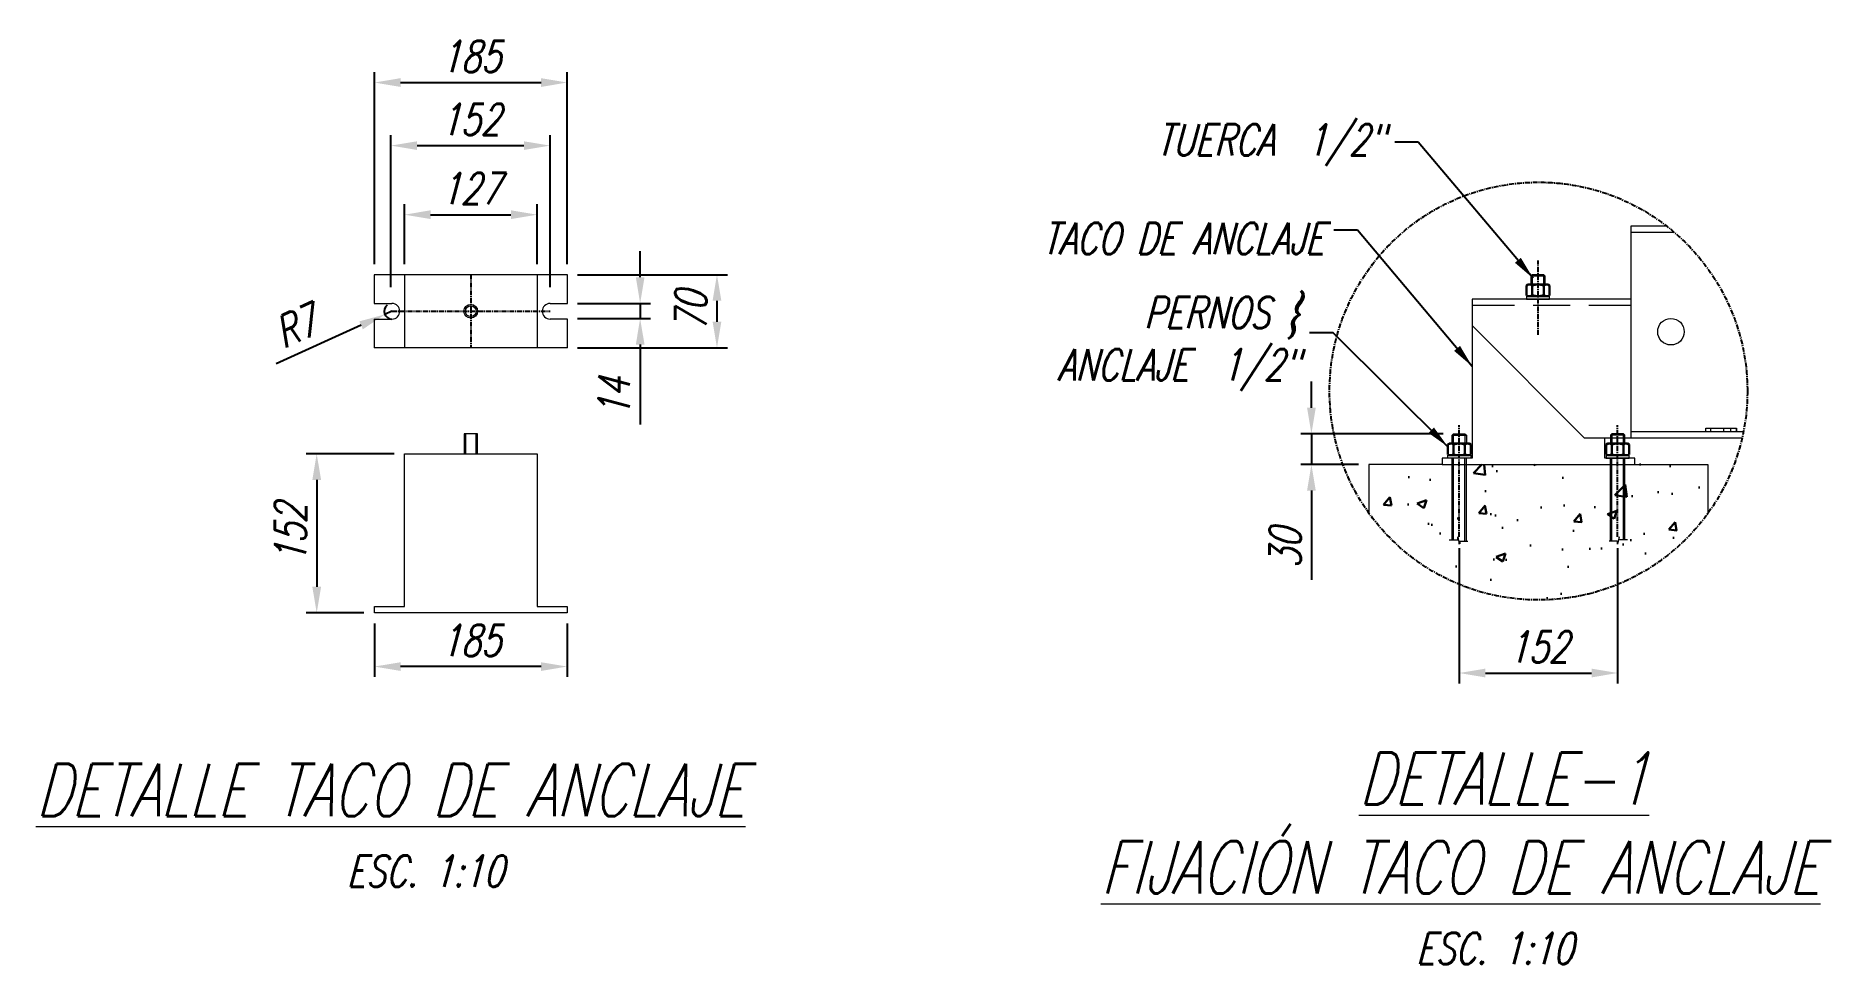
# Model space of a CAD drawing. Header units: millimetres. Extents: x 14484 to 44106, y -7531 to -758.
# Drawn here: x 42386 to 44106, y -5953 to -5064 of the extents above.
import ezdxf

# ---------------------------------------------------------------- set-up
doc = ezdxf.new("R2010")
doc.units = ezdxf.units.MM
doc.header["$LTSCALE"] = 15
doc.linetypes.add('CENTER', pattern=[2, 1.25, -0.25, 0.25, -0.25])
doc.layers.add('IA-DIBUJO', color=3, linetype='Continuous', lineweight=30)
doc.layers.add('IA-TITLE', color=6, linetype='Continuous', lineweight=13)
for name, color, linetype in [('IA-DIM', 7, 'Continuous'), ('IA-EJES', 4, 'CENTER'), ('IA-TEXT', 2, 'Continuous')]:
    doc.layers.add(name, color=color, linetype=linetype)
doc.styles.add('ING-AMB', font='romans.shx', dxfattribs={"width": 0.75, "oblique": 15})
doc.dimstyles.new('5', dxfattribs={"dimscale": 5, "dimtxt": 3, "dimasz": 3, "dimexe": 1, "dimexo": 1, "dimgap": 1, "dimtad": 1, "dimdec": 0, "dimzin": 0, "dimdsep": 46, "dimtxsty": 'ING-AMB', "dimcen": 0.1, "dimclrd": 7, "dimclre": 7, "dimclrt": 2, "dimadec": 0, "dimazin": 0, "dimtfac": 1, "dimtdec": 0, "dimtmove": 0, "dimatfit": 0, "dimfxl": 1, "dimtfill": 1, "dimtolj": 1, "dimtzin": 0, "dimarcsym": 0})
doc.dimstyles.new('ING-AMB 10', dxfattribs={"dimscale": 10, "dimtxt": 3, "dimasz": 2.5, "dimexe": 1, "dimexo": 1, "dimgap": 1, "dimtad": 1, "dimdec": 0, "dimzin": 0, "dimdsep": 46, "dimtxsty": 'ING-AMB', "dimcen": 0.1, "dimclrd": 7, "dimclre": 7, "dimclrt": 2, "dimadec": 0, "dimazin": 0, "dimtfac": 1, "dimtdec": 0, "dimtmove": 0, "dimatfit": 0, "dimfxl": 1.25, "dimtolj": 1, "dimtzin": 0, "dimarcsym": 1})

# ---------------------------------------------------------------- blocks, each defined once
blk = doc.blocks.new('*D50')
at = {"layer": 'Defpoints', "color": 0, "transparency": 16777216}
for p in [(42710.6, -5616.6), (42895.2, -5616.6), (42710.6, -5668)]:
    blk.add_point(p, dxfattribs=at)
at = {"layer": 'IA-DIM', "color": 7, "lineweight": -2, "transparency": 16777216}
for p, q in [((42710.6, -5626.6), (42710.6, -5678)), ((42895.2, -5626.6), (42895.2, -5678)), ((42870.2, -5668), (42735.6, -5668))]:
    blk.add_line(p, q, dxfattribs=at)
at = {"layer": 'IA-DIM', "color": 7, "transparency": 16777216}
for points in [[(42735.6, -5663.9), (42735.6, -5672.2), (42710.6, -5668)], [(42870.2, -5663.9), (42870.2, -5672.2), (42895.2, -5668)]]:
    blk.add_solid(points, dxfattribs=at)
at = {"layer": 'IA-DIM', "color": 2, "transparency": 16777216, "insert": (42802.9, -5643), "char_height": 30, "attachment_point": 5, "style": 'ING-AMB'}
blk.add_mtext('\\A1;185', dxfattribs=at)
blk = doc.blocks.new('*D49')
at = {"layer": 'Defpoints', "color": 0, "transparency": 16777216}
for p in [(42739.4, -5464.2), (42655.3, -5616.6), (42710.6, -5616.6)]:
    blk.add_point(p, dxfattribs=at)
at = {"layer": 'IA-DIM', "color": 7, "lineweight": -2, "transparency": 16777216}
for p, q in [((42729.4, -5464.2), (42645.3, -5464.2)), ((42655.3, -5489.2), (42655.3, -5591.6)), ((42700.6, -5616.6), (42645.3, -5616.6))]:
    blk.add_line(p, q, dxfattribs=at)
at = {"layer": 'IA-DIM', "color": 7, "transparency": 16777216}
for points in [[(42651.1, -5489.2), (42659.5, -5489.2), (42655.3, -5464.2)], [(42651.1, -5591.6), (42659.5, -5591.6), (42655.3, -5616.6)]]:
    blk.add_solid(points, dxfattribs=at)
at = {"layer": 'IA-DIM', "color": 2, "transparency": 16777216, "insert": (42630.3, -5540.4), "char_height": 30, "attachment_point": 5, "rotation": 90, "style": 'ING-AMB'}
blk.add_mtext('\\A1;152', dxfattribs=at)
blk = doc.blocks.new('*D48')
at = {"layer": 'Defpoints', "color": 0, "transparency": 16777216}
for p in [(42895.2, -5108.5), (42710.6, -5292.6), (42895.2, -5292.6)]:
    blk.add_point(p, dxfattribs=at)
at = {"layer": 'IA-DIM', "color": 7, "lineweight": -2, "transparency": 16777216}
for p, q in [((42710.6, -5282.6), (42710.6, -5098.5)), ((42895.2, -5282.6), (42895.2, -5098.5)), ((42735.6, -5108.5), (42870.2, -5108.5))]:
    blk.add_line(p, q, dxfattribs=at)
at = {"layer": 'IA-DIM', "color": 7, "transparency": 16777216}
for points in [[(42735.6, -5104.3), (42735.6, -5112.7), (42710.6, -5108.5)], [(42870.2, -5104.3), (42870.2, -5112.7), (42895.2, -5108.5)]]:
    blk.add_solid(points, dxfattribs=at)
at = {"layer": 'IA-DIM', "color": 2, "transparency": 16777216, "insert": (42802.9, -5083.5), "char_height": 30, "attachment_point": 5, "style": 'ING-AMB'}
blk.add_mtext('\\A1;185', dxfattribs=at)
blk = doc.blocks.new('*D47')
at = {"layer": 'Defpoints', "color": 0, "transparency": 16777216}
for p in [(42878.8, -5168.9), (42726.4, -5314.6), (42878.8, -5314.6)]:
    blk.add_point(p, dxfattribs=at)
at = {"layer": 'IA-DIM', "color": 7, "lineweight": -2, "transparency": 16777216}
for p, q in [((42726.4, -5304.6), (42726.4, -5158.9)), ((42751.4, -5168.9), (42853.8, -5168.9)), ((42878.8, -5304.6), (42878.8, -5158.9))]:
    blk.add_line(p, q, dxfattribs=at)
at = {"layer": 'IA-DIM', "color": 7, "transparency": 16777216}
for points in [[(42751.4, -5164.8), (42751.4, -5173.1), (42726.4, -5168.9)], [(42853.8, -5164.8), (42853.8, -5173.1), (42878.8, -5168.9)]]:
    blk.add_solid(points, dxfattribs=at)
at = {"layer": 'IA-DIM', "color": 2, "transparency": 16777216, "insert": (42802.6, -5143.9), "char_height": 30, "attachment_point": 5, "style": 'ING-AMB'}
blk.add_mtext('\\A1;152', dxfattribs=at)
blk = doc.blocks.new('*D46')
at = {"layer": 'Defpoints', "color": 0, "transparency": 16777216}
for p in [(42866.4, -5235.1), (42739.4, -5292.6), (42866.4, -5292.6)]:
    blk.add_point(p, dxfattribs=at)
at = {"layer": 'IA-DIM', "color": 7, "lineweight": -2, "transparency": 16777216}
for p, q in [((42739.4, -5282.6), (42739.4, -5225.1)), ((42866.4, -5282.6), (42866.4, -5225.1)), ((42764.4, -5235.1), (42841.4, -5235.1))]:
    blk.add_line(p, q, dxfattribs=at)
at = {"layer": 'IA-DIM', "color": 7, "transparency": 16777216}
for points in [[(42764.4, -5230.9), (42764.4, -5239.3), (42739.4, -5235.1)], [(42841.4, -5230.9), (42841.4, -5239.3), (42866.4, -5235.1)]]:
    blk.add_solid(points, dxfattribs=at)
at = {"layer": 'IA-DIM', "color": 2, "transparency": 16777216, "insert": (42802.9, -5210.1), "char_height": 30, "attachment_point": 5, "style": 'ING-AMB'}
blk.add_mtext('\\A1;127', dxfattribs=at)
blk = doc.blocks.new('*D44')
at = {"layer": 'Defpoints', "color": 0, "transparency": 16777216}
for p in [(42895.2, -5292.6), (42895.2, -5362.6), (43038.7, -5362.6)]:
    blk.add_point(p, dxfattribs=at)
at = {"layer": 'IA-DIM', "color": 7, "lineweight": -2, "transparency": 16777216}
for p, q in [((42905.2, -5292.6), (43048.7, -5292.6)), ((43038.7, -5317.6), (43038.7, -5337.6)), ((42905.2, -5362.6), (43048.7, -5362.6))]:
    blk.add_line(p, q, dxfattribs=at)
at = {"layer": 'IA-DIM', "color": 7, "transparency": 16777216}
for points in [[(43034.5, -5317.6), (43042.9, -5317.6), (43038.7, -5292.6)], [(43034.5, -5337.6), (43042.9, -5337.6), (43038.7, -5362.6)]]:
    blk.add_solid(points, dxfattribs=at)
at = {"layer": 'IA-DIM', "color": 2, "transparency": 16777216, "insert": (43013.7, -5327.6), "char_height": 30, "attachment_point": 5, "rotation": 90, "style": 'ING-AMB'}
blk.add_mtext('\\A1;70', dxfattribs=at)
blk = doc.blocks.new('*D45')
at = {"layer": 'Defpoints', "color": 0, "transparency": 16777216}
for p in [(42895.2, -5320.1), (42895.2, -5334.5), (42965.1, -5334.5)]:
    blk.add_point(p, dxfattribs=at)
at = {"layer": 'IA-DIM', "color": 7, "lineweight": -2, "transparency": 16777216}
for p, q in [((42965.1, -5295.1), (42965.1, -5270.1)), ((42905.2, -5320.1), (42975.1, -5320.1)), ((42965.1, -5320.1), (42965.1, -5334.5)), ((42905.2, -5334.5), (42975.1, -5334.5)), ((42965.1, -5359.5), (42965.1, -5436.1))]:
    blk.add_line(p, q, dxfattribs=at)
at = {"layer": 'IA-DIM', "color": 7, "transparency": 16777216}
for points in [[(42961, -5295.1), (42969.3, -5295.1), (42965.1, -5320.1)], [(42961, -5359.5), (42969.3, -5359.5), (42965.1, -5334.5)]]:
    blk.add_solid(points, dxfattribs=at)
at = {"layer": 'IA-DIM', "color": 2, "transparency": 16777216, "insert": (42940.1, -5410.3), "char_height": 30, "attachment_point": 5, "rotation": 90, "style": 'ING-AMB'}
blk.add_mtext('\\A1;14', dxfattribs=at)
blk = doc.blocks.new('*D43')
at = {"layer": 'Defpoints', "color": 0, "transparency": 16777216}
for p in [(43744.2, -5445), (43608.1, -5474.5), (43663.2, -5474.5)]:
    blk.add_point(p, dxfattribs=at)
at = {"layer": 'IA-DIM', "color": 7, "lineweight": -2, "transparency": 16777216}
for p, q in [((43608.1, -5420), (43608.1, -5395)), ((43734.2, -5445), (43598.1, -5445)), ((43608.1, -5445), (43608.1, -5474.5)), ((43653.2, -5474.5), (43598.1, -5474.5)), ((43608.1, -5499.5), (43608.1, -5584.8))]:
    blk.add_line(p, q, dxfattribs=at)
at = {"layer": 'IA-DIM', "color": 7, "transparency": 16777216}
for points in [[(43603.9, -5420), (43612.3, -5420), (43608.1, -5445)], [(43603.9, -5499.5), (43612.3, -5499.5), (43608.1, -5474.5)]]:
    blk.add_solid(points, dxfattribs=at)
at = {"layer": 'IA-DIM', "color": 2, "transparency": 16777216, "insert": (43583.1, -5554.7), "char_height": 30, "attachment_point": 5, "rotation": 90, "style": 'ING-AMB'}
blk.add_mtext('\\A1;30', dxfattribs=at)
blk = doc.blocks.new('*D42')
at = {"layer": 'Defpoints', "color": 0, "transparency": 16777216}
for p in [(43749.7, -5544.5), (43901.4, -5544.5), (43901.4, -5674.2)]:
    blk.add_point(p, dxfattribs=at)
at = {"layer": 'IA-DIM', "color": 7, "lineweight": -2, "transparency": 16777216}
for p, q in [((43749.7, -5554.5), (43749.7, -5684.2)), ((43901.4, -5554.5), (43901.4, -5684.2)), ((43774.7, -5674.2), (43876.4, -5674.2))]:
    blk.add_line(p, q, dxfattribs=at)
at = {"layer": 'IA-DIM', "color": 7, "transparency": 16777216}
for points in [[(43774.7, -5670), (43774.7, -5678.4), (43749.7, -5674.2)], [(43876.4, -5670), (43876.4, -5678.4), (43901.4, -5674.2)]]:
    blk.add_solid(points, dxfattribs=at)
at = {"layer": 'IA-DIM', "color": 2, "transparency": 16777216, "insert": (43825.6, -5649.2), "char_height": 30, "attachment_point": 5, "style": 'ING-AMB'}
blk.add_mtext('\\A1;152', dxfattribs=at)
blk = doc.blocks.new('*D56')
at = {"layer": 'Defpoints', "color": 0, "transparency": 16777216}
for p in [(42727.4, -5327.6), (42720.6, -5330.7)]:
    blk.add_point(p, dxfattribs=at)
at = {"layer": 'IA-DIBUJO', "color": 7, "lineweight": -2, "transparency": 16777216}
for p, q in [((42727.4, -5327.6), (42720.6, -5330.7)), ((42697.8, -5341.1), (42616.4, -5378.1))]:
    blk.add_line(p, q, dxfattribs=at)
blk.add_arc((42727.4, -5327.6), 7.5, 128.0354, 270, dxfattribs=at)
at = {"layer": 'IA-DIBUJO', "color": 7, "transparency": 16777216}
blk.add_solid([(42696.1, -5337.3), (42699.5, -5344.9), (42720.6, -5330.7)], dxfattribs=at)
at = {"layer": 'IA-DIBUJO', "color": 2, "transparency": 16777216, "insert": (42635.4, -5342), "char_height": 30, "attachment_point": 5, "rotation": 24.4298, "style": 'ING-AMB'}
blk.add_mtext('\\A1;R7', dxfattribs=at)

msp = doc.modelspace()

# ---------------------------------------------------------------- hatches: boundary and pattern name
at = {"layer": 'IA-DIBUJO'}
h = msp.add_hatch(dxfattribs=at)
h.set_pattern_fill('AR-CONC', color=8, scale=0.5)
h.paths.add_polyline_path([(43744.2, -5474.5), (43744.2, -5546.6), (43742.8, -5546.6), (43742.8, -5474.5), (43733.2, -5474.5), (43663.2, -5474.5), (43663.2, -5521.1, 0.512003), (43987.9, -5521.1), (43987.9, -5474.5), (43917.9, -5474.5), (43908.3, -5474.5), (43908.3, -5546.6), (43906.9, -5546.6), (43906.9, -5474.5)])

# ---------------------------------------------------------------- linework, layer by layer
at = {"layer": 'IA-DIBUJO', "lineweight": 0}
for p, q in [((42710.4, -5292.6), (42710.4, -5320.1)), ((42895.4, -5292.6), (42710.4, -5292.6)), ((42739.4, -5292.6), (42739.4, -5362.6)), ((42866.4, -5292.6), (42866.4, -5362.6)), ((42895.4, -5320.1), (42895.4, -5292.6)), ((42710.4, -5320.1), (42727.4, -5320.1)), ((42878.9, -5320.1), (42895.4, -5320.1)), ((42710.4, -5335.1), (42710.4, -5362.6)), ((42710.4, -5335.1), (42727.4, -5335.1)), ((42895.4, -5335.1), (42878.9, -5335.1)), ((42895.4, -5362.6), (42895.4, -5335.1)), ((42895.4, -5362.6), (42710.4, -5362.6))]:
    msp.add_line(p, q, dxfattribs=at)
at = {"layer": 'IA-DIBUJO', "color": 8}
for p, q in [((43814.2, -5302.9), (43815.7, -5302.1)), ((43814.2, -5312.4), (43814.2, -5302.9)), ((43814.2, -5312.4), (43815.7, -5313.2)), ((43834.7, -5302.1), (43815.7, -5302.1)), ((43834.7, -5313.2), (43815.7, -5313.2)), ((43819.7, -5312.4), (43819.7, -5302.9)), ((43830.7, -5312.4), (43830.7, -5302.9)), ((43836.2, -5302.9), (43834.7, -5302.1)), ((43836.2, -5312.4), (43834.7, -5313.2)), ((43836.2, -5312.4), (43836.2, -5302.9)), ((43738.7, -5455.3), (43740.2, -5454.4)), ((43738.7, -5464.7), (43738.7, -5455.3)), ((43738.7, -5464.7), (43740.2, -5465.6)), ((43740.2, -5454.4), (43759.2, -5454.4)), ((43740.2, -5465.6), (43759.2, -5465.6)), ((43744.2, -5464.7), (43744.2, -5455.3)), ((43755.2, -5464.7), (43755.2, -5455.3)), ((43760.7, -5455.3), (43759.2, -5454.4)), ((43760.7, -5464.7), (43759.2, -5465.6)), ((43760.7, -5464.7), (43760.7, -5455.3)), ((43890.4, -5455.3), (43891.9, -5454.4)), ((43890.4, -5464.7), (43890.4, -5455.3)), ((43890.4, -5464.7), (43891.9, -5465.6)), ((43910.9, -5454.4), (43891.9, -5454.4)), ((43910.9, -5465.6), (43891.9, -5465.6)), ((43895.9, -5464.7), (43895.9, -5455.3)), ((43906.9, -5464.7), (43906.9, -5455.3)), ((43912.4, -5455.3), (43910.9, -5454.4)), ((43912.4, -5464.7), (43910.9, -5465.6)), ((43912.4, -5464.7), (43912.4, -5455.3))]:
    msp.add_line(p, q, dxfattribs=at)
at = {"layer": 'IA-DIBUJO', "lineweight": 0}
for points in [[(43670.1, -5167.7), (43668.7, -5169.1), (43668, -5167.7), (43669.4, -5166.3), (43670.1, -5167.7), (43669.4, -5169.8), (43668, -5171.8), (43666.7, -5173.2)], [(43674.9, -5167.7), (43673.5, -5169.1), (43672.8, -5167.7), (43674.2, -5166.3), (43674.9, -5167.7), (43674.2, -5169.8), (43672.8, -5171.8), (43671.5, -5173.2)], [(43914.4, -5449.1), (43914.4, -5245.9), (43947.4, -5245.9)], [(43954.9, -5252.1), (43914.4, -5252.1)], [(43914.4, -5315.9), (43762.1, -5315.9), (43762.1, -5468.3), (43733.2, -5468.3), (43733.2, -5474.5), (43917.9, -5474.5), (43917.9, -5468.3), (43889, -5468.3), (43889, -5449.1)], [(43802.6, -5322.1), (43762.1, -5322.1)], [(43856.1, -5322.1), (43820.4, -5322.1)], [(43914.4, -5322.1), (43873.9, -5322.1)], [(44020.8, -5449.1), (43869.8, -5449.1), (43762.1, -5341.3)], [(42809.4, -5464.2), (42809.4, -5445), (42796.4, -5445), (42796.4, -5464.2)], [(42797.8, -5445), (42797.8, -5464.2)], [(42808.1, -5464.2), (42808.1, -5445)], [(43914.4, -5442.9), (44021.5, -5442.9)], [(43985.8, -5442.9), (43985.8, -5439.5), (44015.3, -5439.5), (44015.3, -5442.9), (44015.3, -5439.5)], [(43990.6, -5442.9), (43990.6, -5439.5)], [(44003, -5442.9), (44003, -5439.5)], [(44009.8, -5442.9), (44009.8, -5439.5)], [(43917.9, -5468.3), (43889, -5468.3)]]:
    msp.add_lwpolyline(points, dxfattribs=at)
at = {"layer": 'IA-DIBUJO', "color": 8, "lineweight": 0}
for points in [[(43819.7, -5292.6), (43818.3, -5294)], [(43832.1, -5302.1), (43832.1, -5294), (43818.3, -5294), (43818.3, -5302.1)], [(43830.7, -5302.1), (43830.7, -5292.6), (43819.7, -5292.6), (43819.7, -5302.1)], [(43830.7, -5292.6), (43832.1, -5294)], [(43744.2, -5445), (43742.8, -5446.4)], [(43742.8, -5454.4), (43742.8, -5446.4), (43756.6, -5446.4), (43756.6, -5454.4)], [(43744.2, -5454.4), (43744.2, -5445), (43755.2, -5445), (43755.2, -5454.4)], [(43755.2, -5445), (43756.6, -5446.4)], [(43895.9, -5445), (43894.5, -5446.4)], [(43908.3, -5454.4), (43908.3, -5446.4), (43894.5, -5446.4), (43894.5, -5454.4)], [(43906.9, -5454.4), (43906.9, -5445), (43895.9, -5445), (43895.9, -5454.4)], [(43906.9, -5445), (43908.3, -5446.4)], [(43742.8, -5546.6), (43742.8, -5468.3)], [(43744.2, -5546.6), (43744.2, -5468.3)], [(43755.2, -5547.9), (43755.2, -5468.3)], [(43756.6, -5547.9), (43756.6, -5468.3)], [(43894.5, -5547.9), (43894.5, -5468.3)], [(43895.9, -5547.9), (43895.9, -5468.3)], [(43906.9, -5546.6), (43906.9, -5468.3)], [(43908.3, -5546.6), (43908.3, -5468.3)], [(43740.1, -5546.6), (43748.3, -5546.6), (43748.3, -5543.8), (43749.7, -5550.7), (43749.7, -5547.9), (43757.9, -5547.9)], [(43911, -5546.6), (43902.8, -5546.6), (43902.8, -5543.8), (43901.4, -5550.7), (43901.4, -5547.9), (43893.2, -5547.9)]]:
    msp.add_lwpolyline(points, dxfattribs=at)
for points in [[(43836.2, -5315.9), (43836.2, -5313.2), (43814.2, -5313.2), (43814.2, -5315.9)], [(43738.7, -5468.3), (43738.7, -5465.6), (43760.7, -5465.6), (43760.7, -5468.3)], [(43912.4, -5468.3), (43912.4, -5465.6), (43890.4, -5465.6), (43890.4, -5468.3)]]:
    msp.add_lwpolyline(points, close=True, dxfattribs=at)
at = {"layer": 'IA-DIBUJO', "lineweight": 0}
msp.add_lwpolyline([(42895.2, -5610.4), (42895.2, -5616.6), (42710.6, -5616.6), (42710.6, -5610.4), (42739.4, -5610.4), (42739.4, -5464.2), (42866.4, -5464.2), (42866.4, -5610.4)], close=True, dxfattribs=at)
at = {"layer": 'IA-DIBUJO', "color": 251, "lineweight": 0, "true_color": 0x636466}
for points in [[(43733.2, -5474.5), (43663.2, -5474.5), (43663.2, -5521.8)], [(43917.9, -5474.5), (43987.9, -5474.5), (43987.9, -5521.8)]]:
    msp.add_lwpolyline(points, dxfattribs=at)
at = {"layer": 'IA-DIBUJO', "lineweight": 0}
for centre, radius in [((42802.9, -5327.6), 6.52), ((42802.9, -5327.6), 5.15), ((43952.5, -5347.2), 12.7)]:
    msp.add_circle(centre, radius, dxfattribs=at)
at = {"layer": 'IA-DIBUJO', "color": 8}
for centre, radius, start, end in [((43817, -5306.9), 4.86, 55.5615, 115.5615), ((43817, -5308.3), 4.86, 244.4385, 304.4385), ((43825.2, -5320.3), 18.2, 72.383, 107.617), ((43825.2, -5295), 18.2, 252.383, 287.617), ((43833.5, -5306.9), 4.86, 64.4385, 124.4385), ((43833.5, -5308.3), 4.86, 235.5615, 295.5615), ((43741.5, -5459.3), 4.86, 55.5615, 115.5615), ((43741.5, -5460.7), 4.86, 244.4385, 304.4385), ((43749.7, -5472.6), 18.2, 72.383, 107.617), ((43749.7, -5447.4), 18.2, 252.383, 287.617), ((43758, -5459.3), 4.86, 64.4385, 124.4385), ((43758, -5460.7), 4.86, 235.5615, 295.5615), ((43893.1, -5459.3), 4.86, 55.5615, 115.5615), ((43893.1, -5460.7), 4.86, 244.4385, 304.4385), ((43901.4, -5472.6), 18.2, 72.383, 107.617), ((43901.4, -5447.4), 18.2, 252.383, 287.617), ((43909.6, -5459.3), 4.86, 64.4385, 124.4385), ((43909.6, -5460.7), 4.86, 235.5615, 295.5615)]:
    msp.add_arc(centre, radius, start, end, dxfattribs=at)
at = {"layer": 'IA-DIBUJO', "lineweight": 0}
for centre, start, end in [((42727.4, -5327.6), 270, 90), ((42878.9, -5327.6), 90, 270)]:
    msp.add_arc(centre, 7.5, start, end, dxfattribs=at)
at = {"layer": 'IA-EJES', "ltscale": 0.25}
for p, q in [((42802.9, -5292.6), (42802.9, -5362.6)), ((42727.4, -5327.6), (42878.9, -5327.6))]:
    msp.add_line(p, q, dxfattribs=at)
for points in [[(43825.2, -5350.2), (43825.2, -5278.9)], [(43749.7, -5543.8), (43749.7, -5436.7)], [(43901.4, -5543.8), (43901.4, -5436.7)]]:
    msp.add_lwpolyline(points, dxfattribs=at)
msp.add_circle((43825.6, -5404.1), 200.1, dxfattribs=at)

# ---------------------------------------------------------------- texts
at = {"layer": 'IA-DIM', "color": 2, "char_height": 30, "attachment_point": 7, "style": 'ING-AMB'}
for insert in [(42684, -5879), (43708.4, -5953.1)]:
    msp.add_mtext('ESC. 1:10', dxfattribs=dict(at, insert=insert))
at = {"layer": 'IA-TITLE', "char_height": 50, "attachment_point": 1, "style": 'ING-AMB'}
for s, insert in [('\\pi1103.7;{\\LDETALLE-1}', (42549.9, -5750.3)), ('\\pi860.84286;{\\LDETALLE TACO DE ANCLAJE}', (41525.5, -5761.2)), ('\\pi856.37857;{\\LFIJACIÓN TACO DE ANCLAJE}', (42549.9, -5835.3))]:
    msp.add_mtext_dynamic_manual_height_columns(s, width=2506.512, gutter_width=250, heights=[0], dxfattribs=dict(at, insert=insert))

# ---------------------------------------------------------------- dimensions: what is measured, and where the dimension line sits
at = {"layer": 'IA-DIBUJO', "color": 2}
dim = msp.add_radius_dim(center=(42727.4, -5327.6), mpoint=(42720.6, -5330.7), text='R7', dimstyle='ING-AMB 10', override={"dimpost": '\\X'}, dxfattribs=at)
dim.commit()
dim.dimension.update_dxf_attribs({"geometry": '*D56', "text_midpoint": (42635.4, -5342)})
at = {"layer": 'IA-DIM', "color": 2}
for base, p1, p2, picture, middle in [((42895.2, -5108.5), (42710.6, -5292.6), (42895.2, -5292.6), '*D48', (42802.9, -5083.5)), ((42878.8, -5168.9), (42726.4, -5314.6), (42878.8, -5314.6), '*D47', (42802.6, -5143.9)), ((42866.4, -5235.1), (42739.4, -5292.6), (42866.4, -5292.6), '*D46', (42802.9, -5210.1)), ((43901.4, -5674.2), (43749.7, -5544.5), (43901.4, -5544.5), '*D42', (43825.6, -5649.2)), ((42710.6, -5668), (42895.2, -5616.6), (42710.6, -5616.6), '*D50', (42802.9, -5643))]:
    dim = msp.add_linear_dim(base=base, p1=p1, p2=p2, dimstyle='ING-AMB 10', override={"dimpost": '\\X'}, dxfattribs=at)
    dim.commit()
    dim.dimension.update_dxf_attribs({"geometry": picture, "text_midpoint": middle})
for base, p1, p2, picture, middle in [((42965.1, -5334.5), (42895.2, -5320.1), (42895.2, -5334.5), '*D45', (42940.1, -5410.3)), ((43038.7, -5362.6), (42895.2, -5292.6), (42895.2, -5362.6), '*D44', (43013.7, -5327.6)), ((42655.3, -5616.6), (42739.4, -5464.2), (42710.6, -5616.6), '*D49', (42630.3, -5540.4))]:
    dim = msp.add_linear_dim(base=base, p1=p1, p2=p2, angle=90, dimstyle='ING-AMB 10', override={"dimpost": '\\X'}, dxfattribs=at)
    dim.commit()
    dim.dimension.update_dxf_attribs({"geometry": picture, "text_midpoint": middle})

# ---------------------------------------------------------------- leaders
at = {"layer": 'IA-DIM', "ltscale": 0.02, "annotation_type": 0, "has_hookline": 1, "hookline_direction": 1}
for points, text_width in [([(43820.4, -5296), (43710.4, -5165.5), (43687.9, -5165.5)], 250.3), ([(43762.1, -5380.4), (43652.2, -5249.9), (43629.7, -5249.9)], 308), ([(43738.8, -5457.4), (43628.9, -5348.4), (43606.4, -5348.4)], 272.8)]:
    msp.add_leader(points, dimstyle='5', override={"dimscale": 7.5, "dimgap": 1, "dimtad": 0}, dxfattribs=dict(at, text_width=text_width))

# ---------------------------------------------------------------- next in the draw order: texts
at = {"layer": 'IA-TEXT', "color": 2, "ltscale": 0.02, "char_height": 30, "attachment_point": 9, "style": 'ING-AMB', "bg_fill": 3, "box_fill_scale": 1.1, "bg_fill_color": 256, "bg_fill_true_color": 13158600, "bg_fill_transparency": 0}
for s, insert in [('\\A1;TUERCA  1/2"', (43678.7, -5188.4)), ('\\A1;TACO DE ANCLAJE', (43620.5, -5272.8)), ('\\A1;PERNOS \\}\\PANCLAJE  1/2"', (43597.2, -5403.9))]:
    msp.add_mtext(s, dxfattribs=dict(at, insert=insert))

# ---------------------------------------------------------------- next in the draw order: dimensions: what is measured, and where the dimension line sits
at = {"layer": 'IA-DIM', "color": 2}
dim = msp.add_linear_dim(base=(43608.1066, -5474.4928), p1=(43744.2221, -5444.9804), p2=(43663.2345, -5474.4928), angle=90, dimstyle='ING-AMB 10', override={"dimpost": '\\X'}, dxfattribs=at)
dim.commit()
dim.dimension.update_dxf_attribs({"geometry": '*D43', "text_midpoint": (43583.1066, -5554.6595)})

doc.saveas('drawing.dxf')
